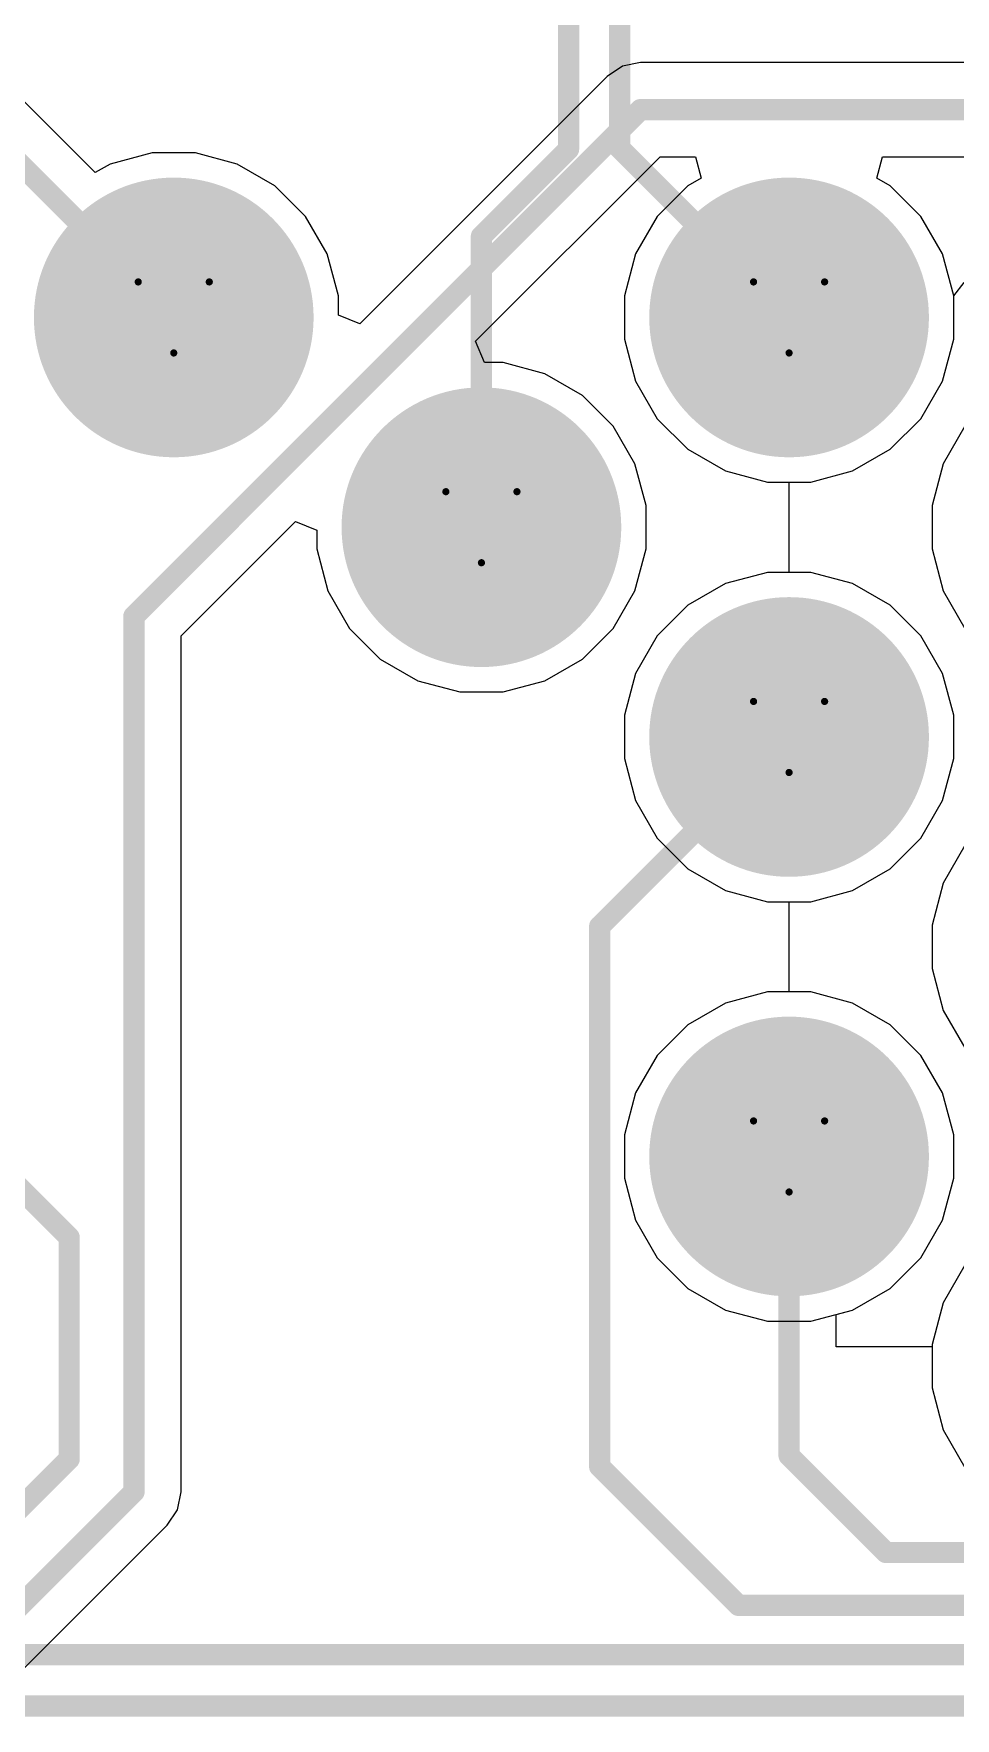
# Model space of a CAD drawing. Header units: inches. Extents: x -31 to 249, y -28 to 261.
# Drawn here: x 53.48 to 60.07, y 13.55 to 25.6 of the extents above; entities that cross this region are included whole.
import ezdxf

# ---------------------------------------------------------------- set-up
doc = ezdxf.new("R2010")
doc.units = ezdxf.units.IN
for name, color, linetype in [('Bottom Layer', 5, 'Continuous'), ('Bottom Solder', 6, 'Continuous'), ('Drill Drawing', 1, 'Continuous'), ('Multi-Layer', 9, 'Continuous'), ('Pad Holes', 156, 'Continuous'), ('Top Layer', 1, 'Continuous'), ('Top Solder', 216, 'Continuous')]:
    doc.layers.add(name, color=color, linetype=linetype)

# ---------------------------------------------------------------- blocks, each defined once
blk = doc.blocks.new('1_1376430_8_40')
at = {"layer": 'Bottom Layer'}
h = blk.add_hatch(color=5, dxfattribs=at)
edge = h.paths.add_edge_path()
edge.add_arc((-13.05, 4.725), 1, 0, 360)
h = blk.add_hatch(color=5, dxfattribs=at)
edge = h.paths.add_edge_path()
edge.add_arc((-8.65, 4.725), 1, 0, 360)
h = blk.add_hatch(color=5, dxfattribs=at)
edge = h.paths.add_edge_path()
edge.add_arc((-10.85, 3.225), 1, 0, 360)
h = blk.add_hatch(color=5, dxfattribs=at)
edge = h.paths.add_edge_path()
edge.add_arc((-8.65, 1.725), 1, 0, 360)
h = blk.add_hatch(color=5, dxfattribs=at)
edge = h.paths.add_edge_path()
edge.add_arc((-8.65, -1.275), 1, 0, 360)
at = {"layer": 'Bottom Solder'}
h = blk.add_hatch(color=6, dxfattribs=at)
edge = h.paths.add_edge_path()
edge.add_arc((-13.05, 4.725), 1, 0, 360)
h = blk.add_hatch(color=6, dxfattribs=at)
edge = h.paths.add_edge_path()
edge.add_arc((-8.65, 4.725), 1, 0, 360)
h = blk.add_hatch(color=6, dxfattribs=at)
edge = h.paths.add_edge_path()
edge.add_arc((-10.85, 3.225), 1, 0, 360)
h = blk.add_hatch(color=6, dxfattribs=at)
edge = h.paths.add_edge_path()
edge.add_arc((-8.65, 1.725), 1, 0, 360)
h = blk.add_hatch(color=6, dxfattribs=at)
edge = h.paths.add_edge_path()
edge.add_arc((-8.65, -1.275), 1, 0, 360)
at = {"layer": 'Multi-Layer'}
h = blk.add_hatch(color=9, dxfattribs=at)
edge = h.paths.add_edge_path()
edge.add_arc((-13.05, 4.725), 1, 0, 360)
h = blk.add_hatch(color=9, dxfattribs=at)
edge = h.paths.add_edge_path()
edge.add_arc((-8.65, 4.725), 1, 0, 360)
h = blk.add_hatch(color=9, dxfattribs=at)
edge = h.paths.add_edge_path()
edge.add_arc((-10.85, 3.225), 1, 0, 360)
h = blk.add_hatch(color=9, dxfattribs=at)
edge = h.paths.add_edge_path()
edge.add_arc((-8.65, 1.725), 1, 0, 360)
h = blk.add_hatch(color=9, dxfattribs=at)
edge = h.paths.add_edge_path()
edge.add_arc((-8.65, -1.275), 1, 0, 360)
at = {"layer": 'Pad Holes'}
h = blk.add_hatch(color=7, dxfattribs=at)
edge = h.paths.add_edge_path()
edge.add_arc((-13.05, 4.725), 0.605, 0, 360)
h = blk.add_hatch(color=7, dxfattribs=at)
edge = h.paths.add_edge_path()
edge.add_arc((-8.65, 4.725), 0.605, 0, 360)
h = blk.add_hatch(color=7, dxfattribs=at)
edge = h.paths.add_edge_path()
edge.add_arc((-10.85, 3.225), 0.605, 0, 360)
h = blk.add_hatch(color=7, dxfattribs=at)
edge = h.paths.add_edge_path()
edge.add_arc((-8.65, 1.725), 0.605, 0, 360)
h = blk.add_hatch(color=7, dxfattribs=at)
edge = h.paths.add_edge_path()
edge.add_arc((-8.65, -1.275), 0.605, 0, 360)
at = {"layer": 'Top Layer'}
h = blk.add_hatch(color=1, dxfattribs=at)
edge = h.paths.add_edge_path()
edge.add_arc((-13.05, 4.725), 1, 0, 360)
h = blk.add_hatch(color=1, dxfattribs=at)
edge = h.paths.add_edge_path()
edge.add_arc((-8.65, 4.725), 1, 0, 360)
h = blk.add_hatch(color=1, dxfattribs=at)
edge = h.paths.add_edge_path()
edge.add_arc((-10.85, 3.225), 1, 0, 360)
h = blk.add_hatch(color=1, dxfattribs=at)
edge = h.paths.add_edge_path()
edge.add_arc((-8.65, 1.725), 1, 0, 360)
h = blk.add_hatch(color=1, dxfattribs=at)
edge = h.paths.add_edge_path()
edge.add_arc((-8.65, -1.275), 1, 0, 360)
at = {"layer": 'Top Solder'}
h = blk.add_hatch(color=216, dxfattribs=at)
edge = h.paths.add_edge_path()
edge.add_arc((-13.05, 4.725), 1, 0, 360)
h = blk.add_hatch(color=216, dxfattribs=at)
edge = h.paths.add_edge_path()
edge.add_arc((-8.65, 4.725), 1, 0, 360)
h = blk.add_hatch(color=216, dxfattribs=at)
edge = h.paths.add_edge_path()
edge.add_arc((-10.85, 3.225), 1, 0, 360)
h = blk.add_hatch(color=216, dxfattribs=at)
edge = h.paths.add_edge_path()
edge.add_arc((-8.65, 1.725), 1, 0, 360)
h = blk.add_hatch(color=216, dxfattribs=at)
edge = h.paths.add_edge_path()
edge.add_arc((-8.65, -1.275), 1, 0, 360)

msp = doc.modelspace()

# ---------------------------------------------------------------- linework, layer by layer
at = {"layer": 'Bottom Layer'}
for p, q in [((60.063, 23.722), (60.136, 23.817)), ((60.063, 23.412), (60.063, 23.722)), ((59.982, 23.112), (60.063, 23.412)), ((59.827, 22.843), (59.982, 23.112)), ((59.608, 22.624), (59.827, 22.843)), ((60.142, 22.79), (59.987, 22.521)), ((59.339, 22.469), (59.608, 22.624)), ((59.04, 22.389), (59.339, 22.469)), ((59.987, 22.521), (59.907, 22.222)), ((58.885, 21.744), (58.885, 22.389)), ((58.885, 22.389), (59.04, 22.389)), ((59.907, 22.222), (59.907, 21.912)), ((59.907, 21.912), (59.987, 21.612)), ((59.04, 21.744), (58.885, 21.744)), ((59.339, 21.664), (59.04, 21.744)), ((59.608, 21.509), (59.339, 21.664)), ((59.987, 21.612), (60.142, 21.343)), ((59.827, 21.29), (59.608, 21.509)), ((59.982, 21.021), (59.827, 21.29)), ((60.063, 20.722), (59.982, 21.021)), ((60.063, 20.412), (60.063, 20.722)), ((59.982, 20.112), (60.063, 20.412)), ((59.827, 19.843), (59.982, 20.112)), ((59.608, 19.624), (59.827, 19.843)), ((59.339, 19.469), (59.608, 19.624)), ((59.04, 19.389), (59.339, 19.469)), ((58.885, 18.744), (58.885, 19.389)), ((58.885, 19.389), (59.04, 19.389)), ((59.04, 18.744), (58.885, 18.744)), ((59.339, 18.664), (59.04, 18.744)), ((59.608, 18.509), (59.339, 18.664)), ((59.827, 18.29), (59.608, 18.509)), ((59.982, 18.021), (59.827, 18.29)), ((60.063, 17.722), (59.982, 18.021)), ((60.063, 17.412), (60.063, 17.722)), ((59.982, 17.112), (60.063, 17.412)), ((59.827, 16.843), (59.982, 17.112)), ((59.608, 16.624), (59.827, 16.843)), ((60.142, 16.79), (59.987, 16.521)), ((59.339, 16.469), (59.608, 16.624)), ((59.987, 16.521), (59.907, 16.222)), ((59.222, 16.437), (59.339, 16.469)), ((59.222, 16.205), (59.222, 16.437)), ((59.907, 16.205), (59.222, 16.205)), ((59.907, 16.222), (59.907, 16.205))]:
    msp.add_line(p, q, dxfattribs=at)
for points in [[(57.308, 24.77, 0.152, 0.152, 0), (57.308, 30.19, 0.152, 0.152, 0)], [(57.673, 24.778, 0.152, 0.152, 0), (57.673, 30.038, 0.152, 0.152, 0)], [(56.685, 24.147, 0.152, 0.152, 0), (57.308, 24.77, 0.152, 0.152, 0)], [(57.673, 24.778, 0.152, 0.152, 0), (58.885, 23.567, 0.152, 0.152, 0)], [(56.685, 22.067, 0.152, 0.152, 0), (56.685, 24.147, 0.152, 0.152, 0)], [(57.531, 19.213, 0.152, 0.152, 0), (58.885, 20.567, 0.152, 0.152, 0)], [(57.531, 15.349, 0.152, 0.152, 0), (57.531, 19.213, 0.152, 0.152, 0)], [(58.885, 15.428, 0.152, 0.152, 0), (58.885, 17.567, 0.152, 0.152, 0)], [(57.531, 15.349, 0.152, 0.152, 0), (58.523, 14.357, 0.152, 0.152, 0)], [(58.885, 15.428, 0.152, 0.152, 0), (59.578, 14.735, 0.152, 0.152, 0)], [(59.578, 14.735, 0.152, 0.152, 0), (67.494, 14.735, 0.152, 0.152, 0)], [(58.523, 14.357, 0.152, 0.152, 0), (67.694, 14.357, 0.152, 0.152, 0)], [(50.726, 14.005, 0.152, 0.152, 0), (74.123, 14.005, 0.152, 0.152, 0)], [(42.363, 13.637, 0.152, 0.152, 0), (86.955, 13.637, 0.152, 0.152, 0)]]:
    msp.add_lwpolyline(points, format="xyseb", dxfattribs=at)
for points in [[(57.27, 24.77, 0.0762, 0.0762, 1), (57.346, 24.77, 0.0762, 0.0762, 1)], [(57.27, 24.77, 0.0762, 0.0762, 1), (57.346, 24.77, 0.0762, 0.0762, 1)], [(57.635, 24.778, 0.0762, 0.0762, 1), (57.712, 24.778, 0.0762, 0.0762, 1)], [(57.635, 24.778, 0.0762, 0.0762, 1), (57.712, 24.778, 0.0762, 0.0762, 1)], [(56.647, 24.147, 0.0762, 0.0762, 1), (56.723, 24.147, 0.0762, 0.0762, 1)], [(56.647, 24.147, 0.0762, 0.0762, 1), (56.723, 24.147, 0.0762, 0.0762, 1)], [(58.847, 23.567, 0.0762, 0.0762, 1), (58.923, 23.567, 0.0762, 0.0762, 1)], [(56.647, 22.067, 0.0762, 0.0762, 1), (56.723, 22.067, 0.0762, 0.0762, 1)], [(58.847, 20.567, 0.0762, 0.0762, 1), (58.923, 20.567, 0.0762, 0.0762, 1)], [(57.493, 19.213, 0.0762, 0.0762, 1), (57.569, 19.213, 0.0762, 0.0762, 1)], [(57.493, 19.213, 0.0762, 0.0762, 1), (57.569, 19.213, 0.0762, 0.0762, 1)], [(58.847, 17.567, 0.0762, 0.0762, 1), (58.923, 17.567, 0.0762, 0.0762, 1)], [(57.493, 15.349, 0.0762, 0.0762, 1), (57.569, 15.349, 0.0762, 0.0762, 1)], [(57.493, 15.349, 0.0762, 0.0762, 1), (57.569, 15.349, 0.0762, 0.0762, 1)], [(58.847, 15.428, 0.0762, 0.0762, 1), (58.923, 15.428, 0.0762, 0.0762, 1)], [(58.847, 15.428, 0.0762, 0.0762, 1), (58.923, 15.428, 0.0762, 0.0762, 1)], [(59.54, 14.735, 0.0762, 0.0762, 1), (59.616, 14.735, 0.0762, 0.0762, 1)], [(59.54, 14.735, 0.0762, 0.0762, 1), (59.616, 14.735, 0.0762, 0.0762, 1)], [(58.485, 14.357, 0.0762, 0.0762, 1), (58.561, 14.357, 0.0762, 0.0762, 1)], [(58.485, 14.357, 0.0762, 0.0762, 1), (58.561, 14.357, 0.0762, 0.0762, 1)]]:
    msp.add_lwpolyline(points, format="xyseb", close=True, dxfattribs=at)
at = {"layer": 'Drill Drawing'}
for points in [[(54.231, 23.821, 0.0508, 0.0508, 0), (54.739, 23.821, 0.0508, 0.0508, 0)], [(54.231, 23.821, 0.0508, 0.0508, 0), (54.485, 23.313, 0.0508, 0.0508, 0)], [(54.485, 23.313, 0.0508, 0.0508, 0), (54.739, 23.821, 0.0508, 0.0508, 0)], [(58.631, 23.821, 0.0508, 0.0508, 0), (59.139, 23.821, 0.0508, 0.0508, 0)], [(58.631, 23.821, 0.0508, 0.0508, 0), (58.885, 23.313, 0.0508, 0.0508, 0)], [(58.885, 23.313, 0.0508, 0.0508, 0), (59.139, 23.821, 0.0508, 0.0508, 0)], [(56.431, 22.321, 0.0508, 0.0508, 0), (56.939, 22.321, 0.0508, 0.0508, 0)], [(56.431, 22.321, 0.0508, 0.0508, 0), (56.685, 21.813, 0.0508, 0.0508, 0)], [(56.685, 21.813, 0.0508, 0.0508, 0), (56.939, 22.321, 0.0508, 0.0508, 0)], [(58.631, 20.821, 0.0508, 0.0508, 0), (59.139, 20.821, 0.0508, 0.0508, 0)], [(58.631, 20.821, 0.0508, 0.0508, 0), (58.885, 20.313, 0.0508, 0.0508, 0)], [(58.885, 20.313, 0.0508, 0.0508, 0), (59.139, 20.821, 0.0508, 0.0508, 0)], [(58.631, 17.821, 0.0508, 0.0508, 0), (59.139, 17.821, 0.0508, 0.0508, 0)], [(58.631, 17.821, 0.0508, 0.0508, 0), (58.885, 17.313, 0.0508, 0.0508, 0)], [(58.885, 17.313, 0.0508, 0.0508, 0), (59.139, 17.821, 0.0508, 0.0508, 0)]]:
    msp.add_lwpolyline(points, format="xyseb", dxfattribs=at)
for points in [[(54.218, 23.821, 0.0254, 0.0254, 1), (54.244, 23.821, 0.0254, 0.0254, 1)], [(54.218, 23.821, 0.0254, 0.0254, 1), (54.244, 23.821, 0.0254, 0.0254, 1)], [(54.726, 23.821, 0.0254, 0.0254, 1), (54.752, 23.821, 0.0254, 0.0254, 1)], [(54.726, 23.821, 0.0254, 0.0254, 1), (54.752, 23.821, 0.0254, 0.0254, 1)], [(58.618, 23.821, 0.0254, 0.0254, 1), (58.644, 23.821, 0.0254, 0.0254, 1)], [(58.618, 23.821, 0.0254, 0.0254, 1), (58.644, 23.821, 0.0254, 0.0254, 1)], [(59.126, 23.821, 0.0254, 0.0254, 1), (59.152, 23.821, 0.0254, 0.0254, 1)], [(59.126, 23.821, 0.0254, 0.0254, 1), (59.152, 23.821, 0.0254, 0.0254, 1)], [(54.472, 23.313, 0.0254, 0.0254, 1), (54.498, 23.313, 0.0254, 0.0254, 1)], [(54.472, 23.313, 0.0254, 0.0254, 1), (54.498, 23.313, 0.0254, 0.0254, 1)], [(58.872, 23.313, 0.0254, 0.0254, 1), (58.898, 23.313, 0.0254, 0.0254, 1)], [(58.872, 23.313, 0.0254, 0.0254, 1), (58.898, 23.313, 0.0254, 0.0254, 1)], [(56.418, 22.321, 0.0254, 0.0254, 1), (56.444, 22.321, 0.0254, 0.0254, 1)], [(56.418, 22.321, 0.0254, 0.0254, 1), (56.444, 22.321, 0.0254, 0.0254, 1)], [(56.926, 22.321, 0.0254, 0.0254, 1), (56.952, 22.321, 0.0254, 0.0254, 1)], [(56.926, 22.321, 0.0254, 0.0254, 1), (56.952, 22.321, 0.0254, 0.0254, 1)], [(56.672, 21.813, 0.0254, 0.0254, 1), (56.698, 21.813, 0.0254, 0.0254, 1)], [(56.672, 21.813, 0.0254, 0.0254, 1), (56.698, 21.813, 0.0254, 0.0254, 1)], [(58.618, 20.821, 0.0254, 0.0254, 1), (58.644, 20.821, 0.0254, 0.0254, 1)], [(58.618, 20.821, 0.0254, 0.0254, 1), (58.644, 20.821, 0.0254, 0.0254, 1)], [(59.126, 20.821, 0.0254, 0.0254, 1), (59.152, 20.821, 0.0254, 0.0254, 1)], [(59.126, 20.821, 0.0254, 0.0254, 1), (59.152, 20.821, 0.0254, 0.0254, 1)], [(58.872, 20.313, 0.0254, 0.0254, 1), (58.898, 20.313, 0.0254, 0.0254, 1)], [(58.872, 20.313, 0.0254, 0.0254, 1), (58.898, 20.313, 0.0254, 0.0254, 1)], [(58.618, 17.821, 0.0254, 0.0254, 1), (58.644, 17.821, 0.0254, 0.0254, 1)], [(58.618, 17.821, 0.0254, 0.0254, 1), (58.644, 17.821, 0.0254, 0.0254, 1)], [(59.126, 17.821, 0.0254, 0.0254, 1), (59.152, 17.821, 0.0254, 0.0254, 1)], [(59.126, 17.821, 0.0254, 0.0254, 1), (59.152, 17.821, 0.0254, 0.0254, 1)], [(58.872, 17.313, 0.0254, 0.0254, 1), (58.898, 17.313, 0.0254, 0.0254, 1)], [(58.872, 17.313, 0.0254, 0.0254, 1), (58.898, 17.313, 0.0254, 0.0254, 1)]]:
    msp.add_lwpolyline(points, format="xyseb", close=True, dxfattribs=at)
at = {"layer": 'Top Layer'}
for p, q in [((57.694, 25.364), (57.585, 25.291)), ((57.823, 25.389), (57.694, 25.364)), ((68.799, 25.389), (57.823, 25.389)), ((53.924, 24.603), (53.321, 25.206)), ((57.585, 25.291), (55.815, 23.521)), ((54.33, 24.744), (54.03, 24.664)), ((54.64, 24.744), (54.33, 24.744)), ((54.939, 24.664), (54.64, 24.744)), ((56.643, 23.397), (57.963, 24.716)), ((57.963, 24.716), (58.215, 24.716)), ((58.215, 24.716), (58.256, 24.564)), ((59.513, 24.564), (59.554, 24.716)), ((59.554, 24.716), (62.615, 24.716)), ((54.03, 24.664), (53.924, 24.603)), ((55.208, 24.509), (54.939, 24.664)), ((55.427, 24.29), (55.208, 24.509)), ((58.162, 24.509), (57.942, 24.29)), ((58.256, 24.564), (58.162, 24.509)), ((59.608, 24.509), (59.513, 24.564)), ((59.827, 24.29), (59.608, 24.509)), ((55.582, 24.021), (55.427, 24.29)), ((57.942, 24.29), (57.787, 24.021)), ((59.982, 24.021), (59.827, 24.29)), ((55.663, 23.722), (55.582, 24.021)), ((57.787, 24.021), (57.707, 23.722)), ((60.063, 23.722), (59.982, 24.021)), ((55.663, 23.584), (55.663, 23.722)), ((57.707, 23.722), (57.707, 23.412)), ((60.063, 23.412), (60.063, 23.722)), ((55.815, 23.521), (55.663, 23.584)), ((56.706, 23.244), (56.643, 23.397)), ((57.707, 23.412), (57.787, 23.112)), ((59.982, 23.112), (60.063, 23.412)), ((56.84, 23.244), (56.706, 23.244)), ((57.139, 23.164), (56.84, 23.244)), ((57.408, 23.009), (57.139, 23.164)), ((57.787, 23.112), (57.942, 22.843)), ((59.827, 22.843), (59.982, 23.112)), ((57.627, 22.79), (57.408, 23.009)), ((57.782, 22.521), (57.627, 22.79)), ((57.942, 22.843), (58.162, 22.624)), ((59.608, 22.624), (59.827, 22.843)), ((60.142, 22.79), (59.987, 22.521)), ((58.162, 22.624), (58.43, 22.469)), ((59.339, 22.469), (59.608, 22.624)), ((57.863, 22.222), (57.782, 22.521)), ((58.43, 22.469), (58.73, 22.389)), ((59.04, 22.389), (59.339, 22.469)), ((59.987, 22.521), (59.907, 22.222)), ((58.73, 22.389), (59.04, 22.389)), ((57.863, 21.912), (57.863, 22.222)), ((59.907, 22.222), (59.907, 21.912)), ((54.537, 21.291), (55.355, 22.108)), ((55.355, 22.108), (55.507, 22.045)), ((55.507, 22.045), (55.507, 21.912)), ((55.507, 21.912), (55.587, 21.612)), ((57.782, 21.612), (57.863, 21.912)), ((59.907, 21.912), (59.987, 21.612)), ((58.73, 21.744), (58.43, 21.664)), ((59.04, 21.744), (58.73, 21.744)), ((59.339, 21.664), (59.04, 21.744)), ((55.587, 21.612), (55.742, 21.343)), ((57.627, 21.343), (57.782, 21.612)), ((58.43, 21.664), (58.162, 21.509)), ((59.608, 21.509), (59.339, 21.664)), ((59.987, 21.612), (60.142, 21.343)), ((58.162, 21.509), (57.942, 21.29)), ((59.827, 21.29), (59.608, 21.509)), ((55.742, 21.343), (55.962, 21.124)), ((57.408, 21.124), (57.627, 21.343)), ((54.537, 15.169), (54.537, 21.291)), ((57.942, 21.29), (57.787, 21.021)), ((59.982, 21.021), (59.827, 21.29)), ((55.962, 21.124), (56.23, 20.969)), ((57.139, 20.969), (57.408, 21.124)), ((56.23, 20.969), (56.53, 20.889)), ((56.84, 20.889), (57.139, 20.969)), ((57.787, 21.021), (57.707, 20.722)), ((60.063, 20.722), (59.982, 21.021)), ((56.53, 20.889), (56.84, 20.889)), ((57.707, 20.722), (57.707, 20.412)), ((60.063, 20.412), (60.063, 20.722)), ((57.707, 20.412), (57.787, 20.112)), ((59.982, 20.112), (60.063, 20.412)), ((57.787, 20.112), (57.942, 19.843)), ((59.827, 19.843), (59.982, 20.112)), ((57.942, 19.843), (58.162, 19.624)), ((59.608, 19.624), (59.827, 19.843)), ((60.142, 19.79), (59.987, 19.521)), ((58.162, 19.624), (58.43, 19.469)), ((59.339, 19.469), (59.608, 19.624)), ((59.987, 19.521), (59.907, 19.222)), ((58.43, 19.469), (58.73, 19.389)), ((59.04, 19.389), (59.339, 19.469)), ((58.73, 19.389), (59.04, 19.389)), ((59.907, 19.222), (59.907, 18.912)), ((59.907, 18.912), (59.987, 18.612)), ((58.73, 18.744), (58.43, 18.664)), ((59.04, 18.744), (58.73, 18.744)), ((59.339, 18.664), (59.04, 18.744)), ((58.43, 18.664), (58.162, 18.509)), ((59.608, 18.509), (59.339, 18.664)), ((59.987, 18.612), (60.142, 18.343)), ((58.162, 18.509), (57.942, 18.29)), ((59.827, 18.29), (59.608, 18.509)), ((57.942, 18.29), (57.787, 18.021)), ((59.982, 18.021), (59.827, 18.29)), ((57.787, 18.021), (57.707, 17.722)), ((60.063, 17.722), (59.982, 18.021)), ((57.707, 17.722), (57.707, 17.412)), ((60.063, 17.412), (60.063, 17.722)), ((57.707, 17.412), (57.787, 17.112)), ((59.982, 17.112), (60.063, 17.412)), ((57.787, 17.112), (57.942, 16.843)), ((59.827, 16.843), (59.982, 17.112)), ((57.942, 16.843), (58.162, 16.624)), ((59.608, 16.624), (59.827, 16.843)), ((60.142, 16.79), (59.987, 16.521)), ((58.162, 16.624), (58.43, 16.469)), ((59.339, 16.469), (59.608, 16.624)), ((59.987, 16.521), (59.907, 16.222)), ((58.43, 16.469), (58.73, 16.389)), ((58.73, 16.389), (59.04, 16.389)), ((59.04, 16.389), (59.339, 16.469)), ((59.907, 16.222), (59.907, 15.912)), ((59.907, 15.912), (59.987, 15.612)), ((59.987, 15.612), (60.142, 15.343)), ((54.512, 15.041), (54.537, 15.169)), ((54.439, 14.931), (54.512, 15.041)), ((52.756, 13.249), (54.439, 14.931))]:
    msp.add_line(p, q, dxfattribs=at)
for points in [[(54.201, 21.43, 0.152, 0.152, 0), (57.823, 25.053, 0.152, 0.152, 0)], [(57.823, 25.053, 0.152, 0.152, 0), (68.799, 25.053, 0.152, 0.152, 0)], [(53.083, 24.968, 0.152, 0.152, 0), (54.485, 23.567, 0.152, 0.152, 0)], [(54.201, 15.169, 0.152, 0.152, 0), (54.201, 21.43, 0.152, 0.152, 0)], [(53.158, 17.567, 0.152, 0.152, 0), (53.737, 16.988, 0.152, 0.152, 0)], [(53.737, 15.403, 0.152, 0.152, 0), (53.737, 16.988, 0.152, 0.152, 0)], [(52.206, 13.872, 0.152, 0.152, 0), (53.737, 15.403, 0.152, 0.152, 0)], [(52.518, 13.487, 0.152, 0.152, 0), (54.201, 15.169, 0.152, 0.152, 0)]]:
    msp.add_lwpolyline(points, format="xyseb", dxfattribs=at)
for points in [[(57.785, 25.053, 0.0762, 0.0762, 1), (57.861, 25.053, 0.0762, 0.0762, 1)], [(57.785, 25.053, 0.0762, 0.0762, 1), (57.861, 25.053, 0.0762, 0.0762, 1)], [(54.447, 23.567, 0.0762, 0.0762, 1), (54.523, 23.567, 0.0762, 0.0762, 1)], [(54.162, 21.43, 0.0762, 0.0762, 1), (54.239, 21.43, 0.0762, 0.0762, 1)], [(54.162, 21.43, 0.0762, 0.0762, 1), (54.239, 21.43, 0.0762, 0.0762, 1)], [(53.699, 16.988, 0.0762, 0.0762, 1), (53.775, 16.988, 0.0762, 0.0762, 1)], [(53.699, 16.988, 0.0762, 0.0762, 1), (53.775, 16.988, 0.0762, 0.0762, 1)], [(53.699, 15.403, 0.0762, 0.0762, 1), (53.775, 15.403, 0.0762, 0.0762, 1)], [(53.699, 15.403, 0.0762, 0.0762, 1), (53.775, 15.403, 0.0762, 0.0762, 1)], [(54.162, 15.169, 0.0762, 0.0762, 1), (54.239, 15.169, 0.0762, 0.0762, 1)], [(54.162, 15.169, 0.0762, 0.0762, 1), (54.239, 15.169, 0.0762, 0.0762, 1)]]:
    msp.add_lwpolyline(points, format="xyseb", close=True, dxfattribs=at)

# ---------------------------------------------------------------- block references
msp.add_blockref('1_1376430_8_40', (67.535, 18.842))

doc.saveas('drawing.dxf')
